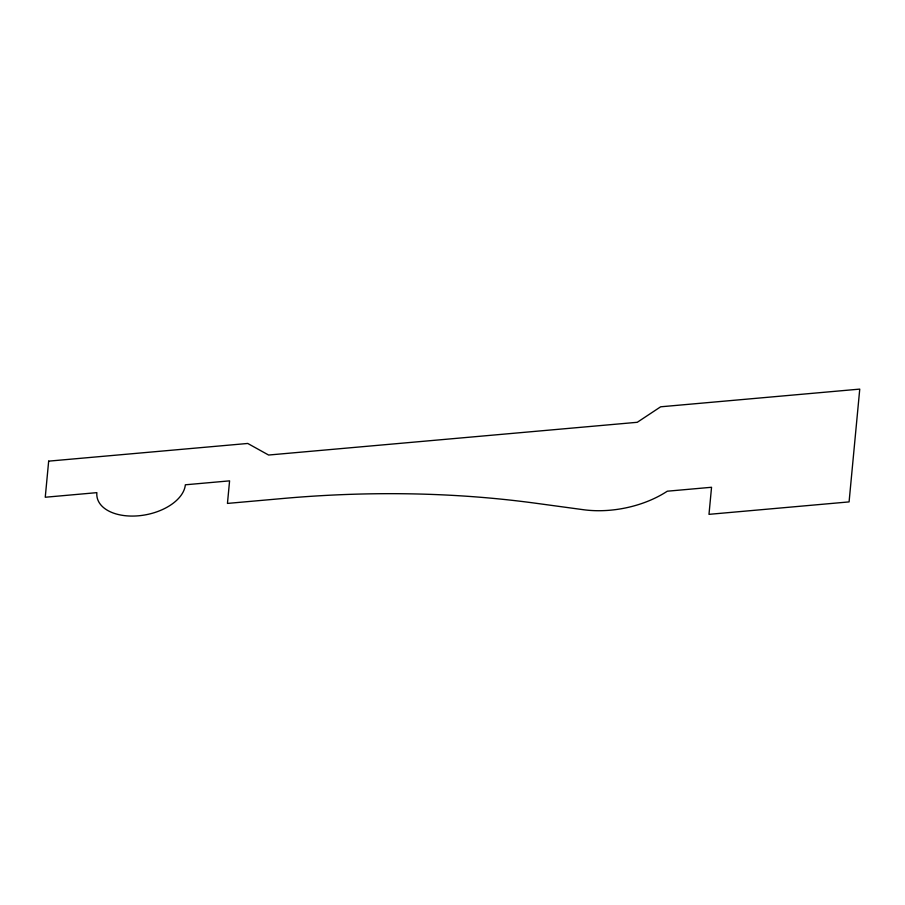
<?xml version="1.0" encoding="UTF-8"?>
<svg xmlns="http://www.w3.org/2000/svg" width="905" height="905" viewBox="0 0 905 905"><rect width="100%" height="100%" fill="white"/><g stroke="black" fill="none" stroke-linecap="round" stroke-linejoin="round"><path stroke-width="1.36" d="M48.666 461.143L45.25 497.241L96.869 492.648A44.843 26.483 -10.9 0 0 138.544 515.793A44.843 26.483 -10.9 0 0 185.344 484.797L229.587 480.86L227.449 503.418L286.444 498.18A759.012 448.28 -10.9 0 1 535.726 503.237L583.386 509.707A80.398 47.49 -10.9 0 0 667.302 491.2L711.545 487.275L708.988 514.345L849.082 501.902L859.75 389.116L660.661 406.798L637.267 422.296L268.593 455.034L247.744 443.461L48.666 461.143"/></g></svg>
